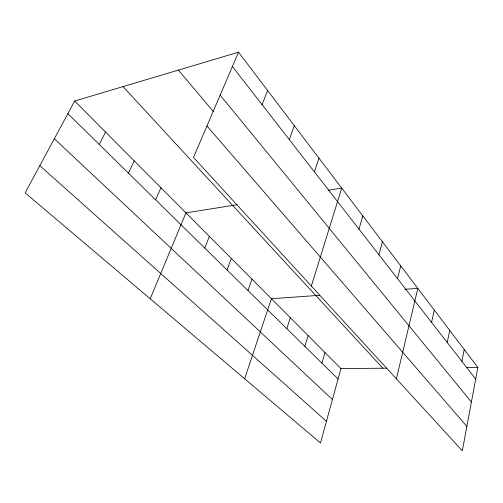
<?xml version="1.0" encoding="UTF-8"?>
<svg xmlns="http://www.w3.org/2000/svg" width="503" height="503" viewBox="0 0 503 503"><rect width="100%" height="100%" fill="white"/><g stroke="black" fill="none" stroke-linecap="round" stroke-linejoin="round"><path stroke-width="0.75" d="M477.85 367.448L462.326 450.807L193.51 157.426L238.523 52.193L477.85 367.448L466.268 367.542M461.892 361.349L464.225 349.503M447.211 342.493L449.739 330.421M431.568 322.392L434.309 310.093M396.389 378.847L417.83 288.389L404.852 289.3M397.515 278.637L400.74 265.873M378.941 254.769L382.443 241.773M74.67 101.021L340.915 368.554L320.486 442.998L25.15 192.863L74.67 101.021L238.523 52.193M359.004 229.154L362.82 215.925M321.92 363.141L324.969 352.534M304.868 346.397L308.125 335.608M311.363 286.05L341.713 188.122L328.057 190.291M286.817 328.673L290.3 317.701M244.653 378.772L271.413 298.719L319.782 295.305M314.381 171.831L318.952 158.143M247.973 290.52L251.965 279.178M289.313 139.614L294.33 125.706M227.042 269.96L231.323 258.429M204.765 248.086L209.361 236.366M262.082 104.63L267.615 90.515M150.208 298.782L185.965 212.851L237.221 204.715M155.628 199.836L160.973 187.745M128.454 173.139L134.232 160.866M99.273 144.487L105.536 132.031M340.915 368.554L386.681 368.183M39.812 165.669L326.441 421.3M54.324 138.753L332.414 399.545M67.861 113.64L338.054 378.985M123.034 86.604L382.884 368.215M206.953 125.989L466.872 426.418M178.42 70.099L213.435 111.647M220.163 95.111L471.412 402.035M232.405 66.497L475.687 379.073"/></g></svg>
